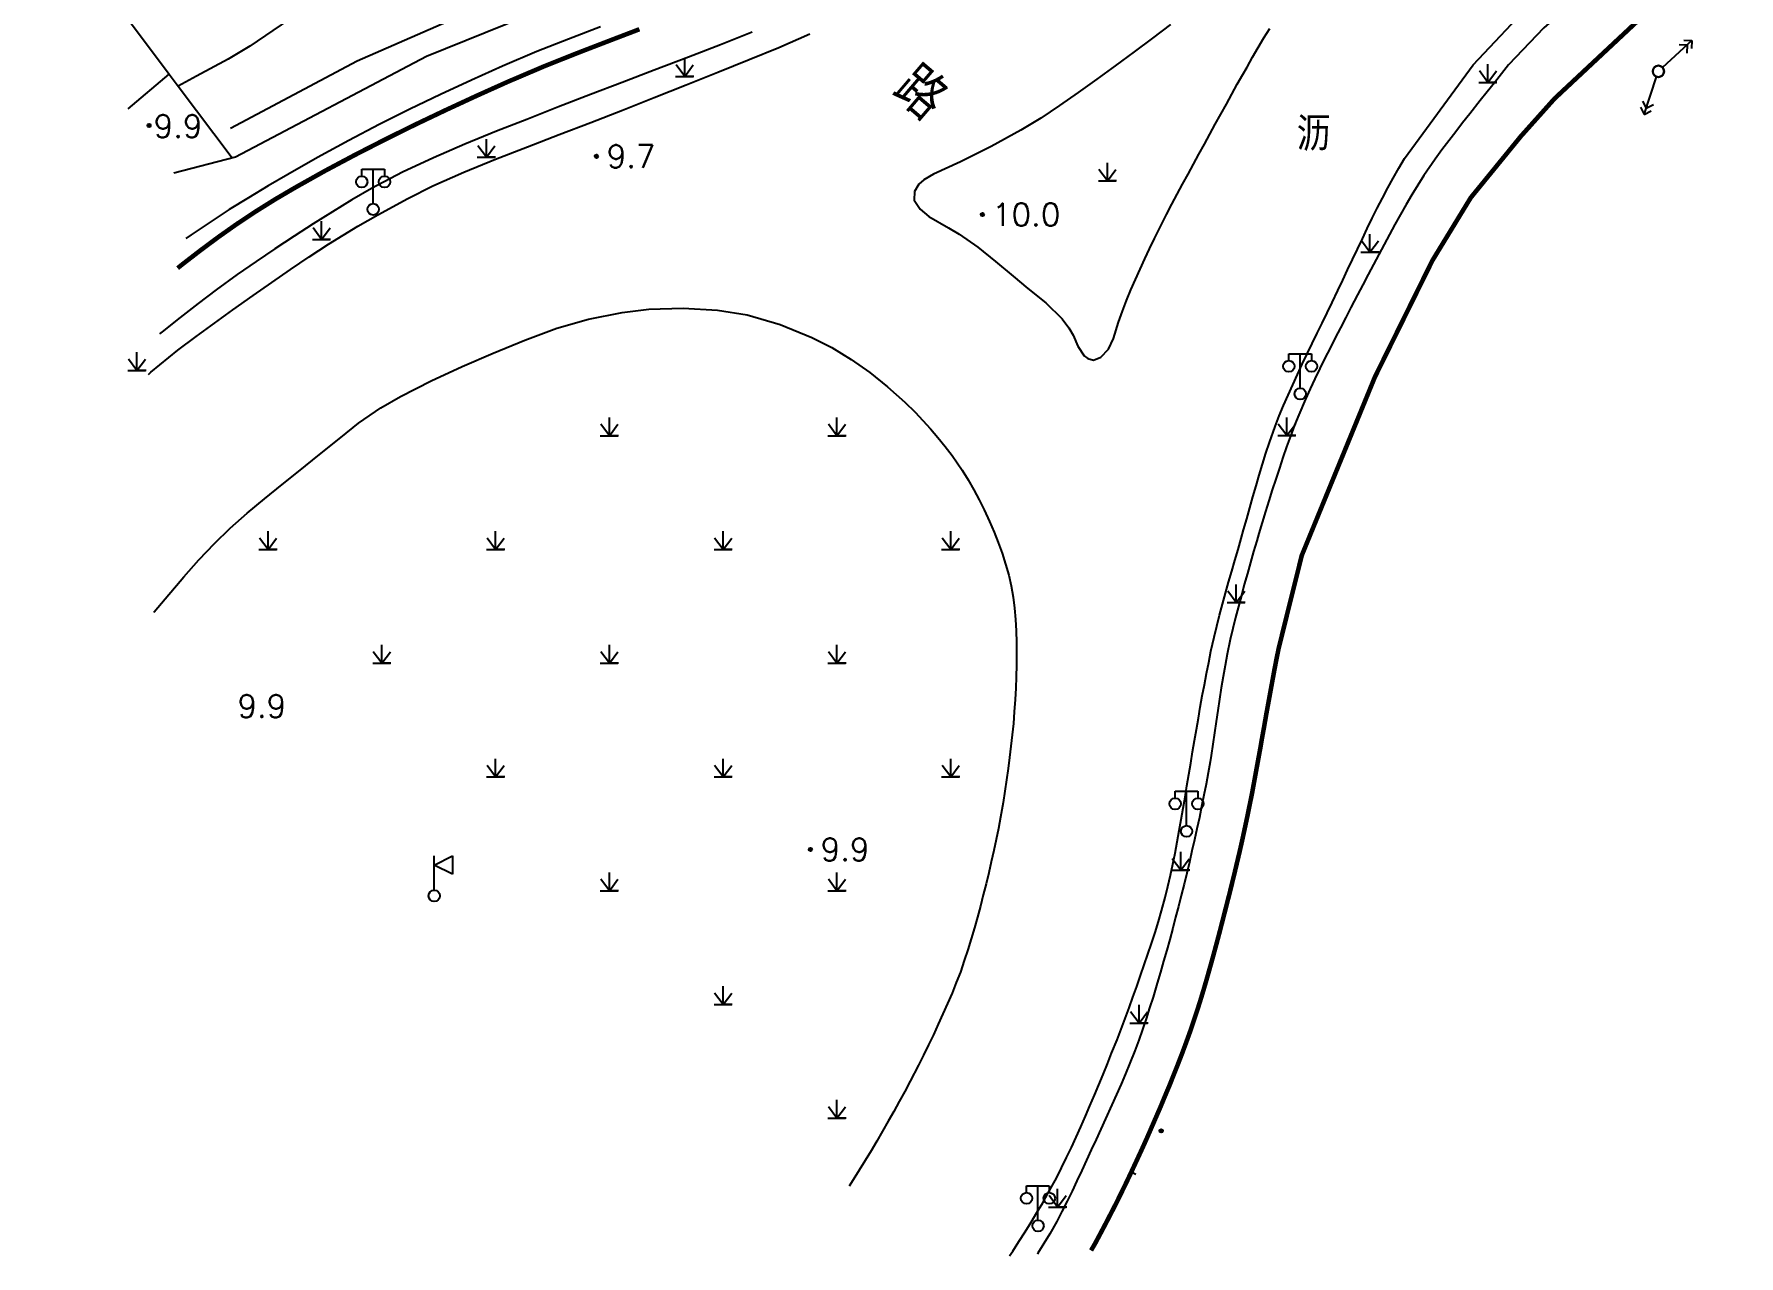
# Model space of a CAD drawing. Extents: x 115374 to 116875, y 149866 to 152432.
# Drawn here: x 116220.8 to 116370.6, y 149866.4 to 149973.8 of the extents above; entities that cross this region are included whole.
import ezdxf
from ezdxf.enums import TextEntityAlignment as Align

# ---------------------------------------------------------------- set-up
doc = ezdxf.new("R2010")
doc.units = 0
doc.header["$MEASUREMENT"] = 0
doc.header["$PDMODE"] = 32
doc.header["$PDSIZE"] = 0.3
doc.layers.get('0').update_dxf_attribs({"linetype": 'CONTINUOUS'})
for name, color, linetype in [('DLDW', 14, 'CONTINUOUS'), ('DLSS', 5, 'CONTINUOUS'), ('DMTZ', 5, 'CONTINUOUS'), ('GCD', 1, 'CONTINUOUS'), ('GXYZ', 2, 'CONTINUOUS'), ('SXSS', 5, 'CONTINUOUS'), ('YZH', 2, 'CONTINUOUS'), ('ZBTZ', 5, 'CONTINUOUS')]:
    doc.layers.add(name, color=color, linetype=linetype)
doc.styles.add('HZ', font='rs.shx', dxfattribs={"bigfont": 'hztxt.shx'})
doc.linetypes.add('X19', pattern='A,4.5,[145,symbolx.shx,S=1,R=0,X=0,Y=1],4.5,-0.5,[146,symbolx.shx,S=1,R=0,X=0,Y=0],-0.5', length=10)
doc.linetypes.add('X35', pattern='A,2,[4,symbolt.shx,S=1,R=0,X=0,Y=0],2,[28,symbolt.shx,S=1,R=0,X=0,Y=0],1e-11', length=4)
doc.linetypes.add('X4', pattern='A,0,-1e-09,[149,symbolx.shx,S=0.15,R=0,X=0,Y=0],-1.6', length=1.6)
doc.linetypes.add('X49', pattern='A,0,[5,symbolt.shx,S=1,R=0,X=0,Y=0],-10', length=10)

# ---------------------------------------------------------------- blocks, each defined once
blk = doc.blocks.new('GC124')
for p, q in [((0, -0.8), (-0.75, 0.2)), ((0, -0.8), (0, 0.8)), ((0, -0.8), (0.75, 0.2)), ((-0.8, -0.8), (0.75, -0.8)), ((0.8, -0.8), (0, -0.8))]:
    blk.add_line(p, q)
blk = doc.blocks.new('GC097')
for p, q in [((-1, 2.92), (-1, 3.52)), ((-1, 3.52), (1, 3.52)), ((0, 0.52), (0, 3.52)), ((1, 3.52), (1, 2.92))]:
    blk.add_line(p, q)
for centre in [(-1, 2.42), (1, 2.42), (0.01, 0)]:
    blk.add_circle(centre, 0.5)
blk = doc.blocks.new('GC019')
for p, q in [((0, 0.5), (0, 3.5)), ((0, 2.7), (1.6, 3.5)), ((1.6, 3.5), (1.6, 1.9)), ((1.6, 1.9), (0, 2.7))]:
    blk.add_line(p, q)
blk.add_circle((0, 0), 0.5)
blk = doc.blocks.new('GC155')
for p, q in [((4, 0), (0.5, 0)), ((3.42, 0), (2.92, 0.5)), ((2.92, -0.5), (3.42, 0)), ((4, 0), (3.5, 0.5)), ((3.5, -0.5), (4, 0))]:
    blk.add_line(p, q)
blk.add_circle((0, 0), 0.5)

msp = doc.modelspace()

# ---------------------------------------------------------------- linework, layer by layer
at = {"layer": 'DLSS', "linetype": 'Continuous', "const_width": 0.4}
for points in [[(116370.45, 149983.11), (116354.44, 149968.14), (116351.47, 149964.82), (116347.08, 149959.44), (116343.71, 149953.92), (116338.65, 149943.67), (116332.22, 149927.98), (116330.2, 149919.86), (116330, 149918.88), (116329.81, 149917.89), (116329.63, 149916.91), (116329.45, 149915.93), (116329.27, 149914.94), (116329.09, 149913.96), (116328.92, 149912.97), (116328.74, 149911.99), (116328.57, 149911), (116328.39, 149910.02), (116328.21, 149909.04), (116328.03, 149908.05), (116327.85, 149907.07), (116327.65, 149906.09), (116327.42, 149904.96), (116327.21, 149903.98), (116327, 149903.01), (116326.78, 149902.03), (116326.55, 149901.06), (116326.32, 149900.09), (116326.08, 149899.11), (116325.84, 149898.14), (116325.59, 149897.17), (116325.45, 149896.62), (116325.2, 149895.65), (116324.95, 149894.68), (116324.69, 149893.71), (116324.43, 149892.75), (116324.16, 149891.78), (116323.89, 149890.82), (116323.61, 149889.86), (116323.32, 149888.9), (116323.02, 149887.95), (116322.7, 149886.99), (116322.38, 149886.05), (116322.04, 149885.11), (116321.69, 149884.17), (116321.33, 149883.24), (116320.96, 149882.31), (116320.59, 149881.38), (116320.2, 149880.46), (116319.82, 149879.54), (116319.42, 149878.62), (116319.02, 149877.7), (116318.62, 149876.78), (116318.21, 149875.87), (116317.79, 149874.96), (116317.24, 149873.78), (116316.81, 149872.87), (116316.37, 149871.97), (116315.93, 149871.07), (116315.47, 149870.18), (116315.01, 149869.29), (116314.54, 149868.4), (116314.07, 149867.52), (116313.7, 149866.88)], [(116274, 149974.24), (116271.2, 149973.17), (116268.4, 149972.09), (116265.62, 149970.98), (116262.45, 149969.63), (116259.71, 149968.4), (116256.99, 149967.14), (116254.28, 149965.85), (116251.69, 149964.57), (116249.01, 149963.2), (116246.36, 149961.79), (116243.74, 149960.32), (116242.02, 149959.31), (116240.32, 149958.25), (116238.63, 149957.13), (116237, 149955.98), (116235.4, 149954.79), (116233.82, 149953.57), (116233.41, 149953.24)]]:
    msp.add_lwpolyline(points, dxfattribs=at)
at = {"layer": 'DMTZ', "linetype": 'X35', "elevation": 10.93, "flags": 128}
msp.add_lwpolyline([(116220.79, 149986.17), (116232.67, 149970.3)], dxfattribs=at)
at = {"layer": 'DMTZ', "linetype": 'X35', "elevation": 9.96}
msp.add_lwpolyline([(116229.05, 149967.23), (116232.67, 149970.3), (116233.46, 149969.25)], dxfattribs=at)
at = {"layer": 'GCD', "linetype": 'Continuous'}
for p in [(116230.9, 149965.78, 9.9), (116270.22, 149963.07, 9.66), (116304.15, 149957.95, 9.98), (116289.03, 149902.14, 9.93), (116319.86, 149877.39, 9.67)]:
    msp.add_point(p, dxfattribs=at)
at = {"layer": 'SXSS', "elevation": 3.89, "flags": 128}
msp.add_lwpolyline([(116245.42, 149980.47), (116245.86, 149979.29), (116245.97, 149978.31), (116246.01, 149977.25), (116244.46, 149975.89), (116243.15, 149975.08), (116239.75, 149972.75), (116237.86, 149971.61), (116235.07, 149970.11), (116233.46, 149969.25)], dxfattribs=at)
at = {"layer": 'YZH', "linetype": 'X19'}
msp.add_lwpolyline([(116233.08, 149961.62), (116238.5, 149963.03), (116255.29, 149971.88), (116272.56, 149978.88), (116279.28, 149981.39), (116288.31, 149985.8), (116294.19, 149989.13), (116299.63, 149992.8), (116306.07, 149998.67), (116307.5, 150000)], dxfattribs=at)
at = {"layer": 'YZH', "linetype": 'X19', "flags": 128}
msp.add_lwpolyline([(116233.46, 149969.25), (116238.19, 149962.95)], dxfattribs=at)
at = {"layer": 'ZBTZ', "linetype": 'X49', "elevation": 10.24, "flags": 128}
msp.add_lwpolyline([(116305.07, 150000), (116299.73, 149995.84), (116287.1, 149987.16), (116261.88, 149976.99), (116249.18, 149971.43), (116238.05, 149965.52)], dxfattribs=at)
at = {"layer": 'ZBTZ', "linetype": 'Continuous', "flags": 128}
for points in [[(116341.26, 149962.88), (116347.3, 149971.12), (116352.59, 149976.73), (116353.86, 149977.08), (116354.41, 149977.08), (116355.13, 149976.35), (116355.13, 149975.81), (116353.49, 149974.36), (116350.38, 149971.1)], [(116320.69, 149974.67), (116319.09, 149973.46), (116317.5, 149972.26), (116315.82, 149971.02), (116314.2, 149969.85), (116312.57, 149968.69), (116310.93, 149967.54), (116309.27, 149966.43), (116307.53, 149965.36), (116304.91, 149963.93), (116302.23, 149962.58), (116299.86, 149961.51), (116298.99, 149961.01), (116298.55, 149960.61), (116298.17, 149959.97), (116298.16, 149959.2), (116298.67, 149958.43), (116299.44, 149957.78), (116301.17, 149956.77), (116302.12, 149956.23), (116303.76, 149955.08), (116305.31, 149953.82), (116306.84, 149952.52), (116308.15, 149951.46), (116309.71, 149950.18), (116311.15, 149948.79), (116311.76, 149947.99), (116312.14, 149947.35), (116312.55, 149946.38), (116313.08, 149945.53), (116313.41, 149945.29), (116313.92, 149945.15), (116314.56, 149945.41), (116315.23, 149946.13), (116315.66, 149947.04), (116316.12, 149948.48), (116316.46, 149949.46), (116316.82, 149950.4), (116317.21, 149951.33), (116317.61, 149952.25), (116318.02, 149953.15), (116318.43, 149954.05), (116318.85, 149954.95), (116319.28, 149955.85), (116319.89, 149957.08), (116320.34, 149957.96), (116320.81, 149958.85), (116321.28, 149959.73), (116321.75, 149960.61), (116322.23, 149961.5), (116322.7, 149962.38), (116323.18, 149963.26), (116323.66, 149964.14), (116324.14, 149965.02), (116324.62, 149965.9), (116325.1, 149966.77), (116325.59, 149967.65), (116326.07, 149968.53), (116326.55, 149969.4), (116327.04, 149970.27), (116327.41, 149970.92), (116327.9, 149971.78), (116328.4, 149972.63), (116328.9, 149973.48), (116329.42, 149974.32)], [(116350.38, 149971.1), (116349.77, 149970.32), (116349.16, 149969.53), (116348.53, 149968.75), (116347.91, 149967.97), (116346.98, 149966.81), (116346.36, 149966.02), (116345.75, 149965.23), (116345.14, 149964.44), (116344.54, 149963.64), (116343.96, 149962.83), (116342.96, 149961.38), (116342.42, 149960.54), (116341.9, 149959.68), (116341.4, 149958.82), (116340.9, 149957.96), (116340.41, 149957.08), (116339.93, 149956.21), (116339.46, 149955.33), (116338.99, 149954.44), (116338.52, 149953.56), (116338.05, 149952.67), (116337.59, 149951.78), (116337.12, 149950.89), (116336.54, 149949.77), (116336.08, 149948.89), (116335.62, 149947.99), (116335.17, 149947.1), (116334.71, 149946.21), (116334.26, 149945.32), (116333.82, 149944.42), (116333.38, 149943.52), (116332.96, 149942.62), (116332.54, 149941.71), (116331.96, 149940.35), (116331.59, 149939.42), (116331.23, 149938.48), (116330.89, 149937.54), (116330.57, 149936.6), (116330.25, 149935.65), (116329.94, 149934.7), (116329.63, 149933.75), (116329.33, 149932.79), (116329.03, 149931.84), (116328.74, 149930.88), (116328.45, 149929.92), (116328.26, 149929.28), (116327.98, 149928.32), (116327.71, 149927.35), (116327.44, 149926.39), (116327.17, 149925.42), (116326.91, 149924.46), (116326.65, 149923.49), (116326.4, 149922.52), (116326.17, 149921.55), (116325.94, 149920.58), (116325.67, 149919.29), (116325.48, 149918.31), (116325.31, 149917.33), (116325.15, 149916.34), (116325, 149915.35), (116324.85, 149914.36), (116324.71, 149913.37), (116324.56, 149912.38), (116324.41, 149911.39), (116324.26, 149910.4), (116324.17, 149909.85), (116323.99, 149908.86), (116323.81, 149907.88), (116323.62, 149906.9), (116323.42, 149905.92), (116323.22, 149904.94), (116323.01, 149903.96), (116322.79, 149902.98), (116322.57, 149902.01), (116322.35, 149901.03), (116322.12, 149900.04), (116321.88, 149899.07), (116321.63, 149898.1), (116321.39, 149897.13), (116321.13, 149896.17), (116320.88, 149895.2), (116320.62, 149894.23), (116320.35, 149893.27), (116320.08, 149892.31), (116319.81, 149891.35), (116319.52, 149890.39), (116319.15, 149889.15), (116318.85, 149888.2), (116318.54, 149887.25), (116318.22, 149886.3), (116317.89, 149885.36), (116317.54, 149884.42), (116317.12, 149883.35), (116316.74, 149882.42), (116316.34, 149881.51), (116315.94, 149880.59), (116315.52, 149879.68), (116314.96, 149878.46)]]:
    msp.add_lwpolyline(points, dxfattribs=at)
at = {"layer": 'ZBTZ', "linetype": 'X49', "elevation": 9.78}
msp.add_lwpolyline([(116270.57, 149974.45), (116267.76, 149973.38), (116264.97, 149972.27), (116261.97, 149971), (116259.23, 149969.77), (116256.51, 149968.5), (116253.81, 149967.2), (116251.13, 149965.86), (116248.46, 149964.47), (116245.7, 149962.97), (116243.09, 149961.48), (116241.36, 149960.47), (116239.65, 149959.43), (116237.95, 149958.38), (116236.27, 149957.29), (116234.61, 149956.18), (116234.13, 149955.84)], dxfattribs=at)
at = {"layer": 'ZBTZ', "linetype": 'Continuous'}
for points in [[(116230.84, 149943.89), (116231.05, 149944.08), (116233.43, 149946.02), (116235.03, 149947.23), (116236.65, 149948.41), (116238.27, 149949.58), (116240.04, 149950.84), (116241.68, 149951.99), (116243.32, 149953.12), (116244.98, 149954.24), (116246.66, 149955.34), (116249.26, 149956.92), (116251, 149957.92), (116253.63, 149959.36), (116255.84, 149960.46), (116258.58, 149961.67), (116261.35, 149962.81), (116264.15, 149963.9), (116266.95, 149964.98), (116269.73, 149966.04), (116272.52, 149967.14), (116275.31, 149968.23), (116278.1, 149969.34), (116280.88, 149970.46), (116283.66, 149971.59), (116286.24, 149972.65), (116288.99, 149973.84)], [(116283.92, 149973.97), (116281.12, 149972.88), (116278.32, 149971.8), (116275.29, 149970.64), (116272.49, 149969.56), (116269.69, 149968.49), (116266.89, 149967.41), (116264.1, 149966.32), (116261.44, 149965.27), (116258.66, 149964.13), (116255.9, 149962.94), (116253.18, 149961.68), (116250.45, 149960.24), (116248.73, 149959.23), (116247.02, 149958.19), (116245.32, 149957.12), (116243.64, 149956.04), (116241.96, 149954.94), (116240.3, 149953.83), (116238.65, 149952.68), (116236.81, 149951.34), (116235.21, 149950.13), (116233.63, 149948.9), (116232.06, 149947.65), (116231.82, 149947.45)], [(116306.52, 149866.4), (116306.81, 149866.83), (116307.36, 149867.67), (116307.9, 149868.51), (116308.43, 149869.36), (116308.94, 149870.22), (116309.45, 149871.08), (116309.94, 149871.95), (116310.65, 149873.25), (116311.1, 149874.14), (116311.54, 149875.04), (116311.97, 149875.94), (116312.38, 149876.85), (116312.79, 149877.76), (116313.2, 149878.68), (116313.59, 149879.6), (116313.99, 149880.52), (116314.37, 149881.44), (116314.76, 149882.36), (116315.14, 149883.29), (116315.51, 149884.22), (116315.98, 149885.4), (116316.34, 149886.33), (116316.69, 149887.27), (116317.04, 149888.21), (116317.38, 149889.15), (116317.72, 149890.09), (116318.05, 149891.04), (116318.38, 149891.98), (116318.7, 149892.93), (116319.02, 149893.88), (116319.32, 149894.83), (116319.62, 149895.79), (116319.9, 149896.75), (116320.22, 149897.92), (116320.46, 149898.89), (116320.68, 149899.86), (116320.88, 149900.84), (116321.08, 149901.82), (116321.26, 149902.8), (116321.45, 149903.79), (116321.62, 149904.77), (116321.79, 149905.76), (116321.96, 149906.74), (116322.13, 149907.73), (116322.29, 149908.72), (116322.46, 149909.72), (116322.63, 149910.71), (116322.79, 149911.7), (116322.96, 149912.68), (116323.13, 149913.67), (116323.3, 149914.65), (116323.48, 149915.64), (116323.66, 149916.62), (116323.85, 149917.6), (116324.04, 149918.58), (116324.24, 149919.56), (116324.52, 149920.8), (116324.75, 149921.77), (116325, 149922.73), (116325.26, 149923.7), (116325.52, 149924.67), (116325.79, 149925.63), (116326.06, 149926.59), (116326.34, 149927.55), (116326.62, 149928.51), (116326.89, 149929.48), (116327.11, 149930.23), (116327.38, 149931.2), (116327.66, 149932.16), (116327.93, 149933.12), (116328.21, 149934.09), (116328.49, 149935.05), (116328.78, 149936.01), (116329.07, 149936.96), (116329.38, 149937.91), (116329.88, 149939.31), (116330.24, 149940.24), (116330.62, 149941.16), (116331.02, 149942.07), (116331.43, 149942.98), (116331.85, 149943.89), (116332.27, 149944.8), (116332.7, 149945.7), (116333.13, 149946.61), (116333.57, 149947.51), (116334.01, 149948.41), (116334.44, 149949.31), (116334.88, 149950.21), (116335.39, 149951.27), (116335.82, 149952.18), (116336.25, 149953.09), (116336.68, 149954), (116337.11, 149954.9), (116337.55, 149955.81), (116337.98, 149956.71), (116338.42, 149957.62), (116338.86, 149958.51), (116339.32, 149959.4), (116339.78, 149960.29), (116340.25, 149961.16), (116340.75, 149962.03), (116341.26, 149962.87)], [(116231.33, 149922.99), (116231.36, 149923.03), (116232, 149923.8), (116232.65, 149924.56), (116233.3, 149925.33), (116233.95, 149926.09), (116235.28, 149927.59), (116236.65, 149929.04), (116238.02, 149930.37), (116239.52, 149931.69), (116241.05, 149932.97), (116242.61, 149934.22), (116244.18, 149935.47), (116245.74, 149936.73), (116247.74, 149938.36), (116249.32, 149939.6), (116251.28, 149940.95), (116253.01, 149941.95), (116255.68, 149943.32), (116258.42, 149944.58), (116261.15, 149945.77), (116263.92, 149946.92), (116266.74, 149947.95), (116269.53, 149948.75), (116272.47, 149949.35), (116274.84, 149949.64), (116277.84, 149949.73), (116280.85, 149949.54), (116283.48, 149949.12), (116286.36, 149948.29), (116289.15, 149947.15), (116290.9, 149946.26), (116292.61, 149945.21), (116294.25, 149944.05), (116295.82, 149942.8), (116297.32, 149941.47), (116298.23, 149940.58), (116299.59, 149939.11), (116300.24, 149938.34), (116300.87, 149937.56), (116301.48, 149936.76), (116302.37, 149935.48), (116302.89, 149934.63), (116303.39, 149933.76), (116303.86, 149932.88), (116304.31, 149931.98), (116304.78, 149930.97), (116305.18, 149930.04), (116305.54, 149929.11), (116305.88, 149928.17), (116306.19, 149927.21), (116306.46, 149926.25), (116306.67, 149925.3), (116306.84, 149924.32), (116306.97, 149923.34), (116307.06, 149922.34), (116307.11, 149921.34), (116307.14, 149920.34), (116307.15, 149919.33), (116307.15, 149918.33), (116307.12, 149917.32), (116307.08, 149916.32), (116307.03, 149915.31), (116306.95, 149914.22), (116306.87, 149913.22), (116306.77, 149912.22), (116306.66, 149911.22), (116306.54, 149910.23), (116306.41, 149909.24), (116306.28, 149908.25), (116306.13, 149907.26), (116305.97, 149906.27), (116305.74, 149904.97), (116305.56, 149903.99), (116305.36, 149903.01), (116305.15, 149902.03), (116304.93, 149901.05), (116304.7, 149900.08), (116304.47, 149899.1), (116304.22, 149898.13), (116303.97, 149897.16), (116303.71, 149896.19), (116303.44, 149895.23), (116303.16, 149894.27), (116302.87, 149893.31), (116302.56, 149892.36), (116302.21, 149891.36), (116301.85, 149890.43), (116301.48, 149889.51), (116301.09, 149888.58), (116300.68, 149887.67), (116300.27, 149886.76), (116299.84, 149885.85), (116299.41, 149884.95), (116298.97, 149884.05), (116298.52, 149883.16), (116297.79, 149881.75), (116297.32, 149880.86), (116296.84, 149879.99), (116296.36, 149879.11), (116295.87, 149878.24), (116295.37, 149877.37), (116294.87, 149876.5), (116294.37, 149875.64), (116293.85, 149874.78), (116293.33, 149873.93), (116292.8, 149873.08), (116292.44, 149872.52)], [(116314.96, 149878.46), (116314.55, 149877.55), (116314.14, 149876.64), (116313.72, 149875.73), (116313.3, 149874.82), (116312.89, 149873.91), (116312.46, 149873), (116312.03, 149872.1), (116311.59, 149871.2), (116311.14, 149870.31), (116310.68, 149869.42), (116310.07, 149868.35), (116309.56, 149867.49), (116309.03, 149866.64), (116308.98, 149866.56)]]:
    msp.add_lwpolyline(points, dxfattribs=at)
at = {"layer": 'ZBTZ', "linetype": 'X4', "elevation": 9.08}
msp.add_lwpolyline([(116317.24, 149873.78), (116317.63, 149873.6)], dxfattribs=at)

# ---------------------------------------------------------------- block references
at = {"layer": 'DLDW', "linetype": 'Continuous'}
for name, p in [('GC097', (116250.59, 149958.41, 10.09)), ('GC097', (116332.08, 149942.19, 20)), ('GC097', (116322.09, 149903.73, 20.34)), ('GC019', (116255.97, 149898.06)), ('GC097', (116309.03, 149869.05, 20.1))]:
    msp.add_blockref(name, p, dxfattribs=at)
at = {"layer": 'GXYZ', "linetype": 'Continuous', "xscale": -1, "rotation": 222.6290248756206}
msp.add_blockref('GC155', (116363.57, 149970.54, 9.62), dxfattribs=at)
at = {"layer": 'GXYZ', "linetype": 'Continuous', "rotation": 251.6358699796353}
msp.add_blockref('GC155', (116363.57, 149970.54, 9.62), dxfattribs=at)
at = {"layer": 'ZBTZ', "linetype": 'Continuous'}
for p in [(116277.98, 149970.9), (116348.58, 149970.37), (116260.55, 149963.79), (116260.55, 149963.79), (116315.14, 149961.71), (116246.06, 149956.57), (116338.21, 149955.44), (116229.83, 149945.04), (116271.36, 149939.31), (116291.36, 149939.31), (116330.91, 149939.32), (116241.36, 149929.31), (116261.36, 149929.31), (116281.36, 149929.31), (116301.36, 149929.31), (116326.46, 149924.64), (116251.36, 149919.31), (116271.36, 149919.31), (116291.36, 149919.31), (116261.36, 149909.31), (116281.36, 149909.31), (116301.36, 149909.31), (116321.58, 149901.11), (116271.36, 149899.31), (116291.36, 149899.31), (116281.36, 149889.31), (116317.92, 149887.66), (116291.36, 149879.31), (116310.76, 149871.5)]:
    msp.add_blockref('GC124', p, dxfattribs=at)

# ---------------------------------------------------------------- texts
at = {"layer": 'DLSS', "linetype": 'Continuous', "style": 'HZ'}
msp.add_text('路', height=4, rotation=319.4844, dxfattribs=at).set_placement((116298.87, 149968.82), align=Align.MIDDLE)
msp.add_text('沥', height=3, dxfattribs=at).set_placement((116333.27, 149965.16), align=Align.MIDDLE)
at = {"layer": 'GCD', "linetype": 'Continuous', "style": 'HZ'}
for s, p in [('9.9', (116233.45, 149965.72, 9.9)), ('9.7', (116273.27, 149963.07, 9.66)), ('10.0', (116308, 149957.95, 9.98)), ('9.9', (116240.81, 149914.74, 9.92)), ('9.9', (116292.08, 149902.14, 9.93))]:
    msp.add_text(s, height=2, dxfattribs=at).set_placement(p, align=Align.MIDDLE)

doc.saveas('drawing.dxf')
